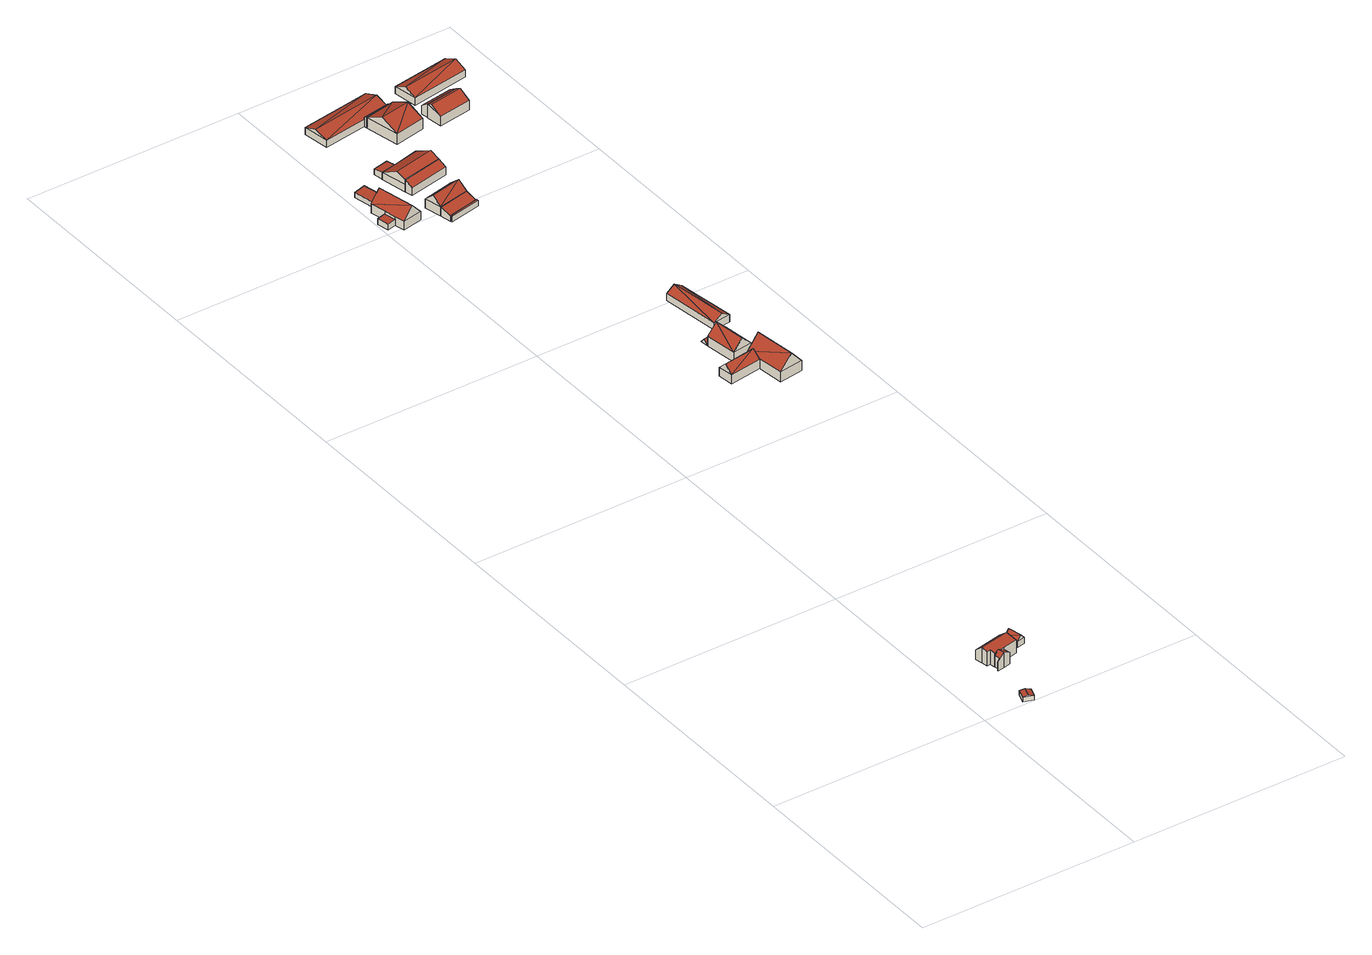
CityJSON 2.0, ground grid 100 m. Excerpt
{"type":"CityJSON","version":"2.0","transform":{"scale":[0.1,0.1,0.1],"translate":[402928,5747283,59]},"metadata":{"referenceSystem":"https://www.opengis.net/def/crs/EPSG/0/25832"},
"CityObjects":{
"building1":{"type":"Building","attributes":{"Gemeindeschluessel":"05515000","Geometrietyp2DReferenz":"3000","function":"31001_1310","roofType":"3100","measuredHeight":2.82},"geometry":[{"type":"Solid","lod":"2","boundaries":[[[[0,1,2,3]],[[4,5,1,0]],[[6,7,5,4]],[[3,2,7,6]],[[0,8,4]],[[6,9,3]],[[3,9,8,0]],[[4,8,9,6]],[[1,5,7,2]]]],"semantics":{"surfaces":[{"type":"WallSurface"},{"type":"RoofSurface"},{"type":"GroundSurface"}],"values":[[0,0,0,0,0,0,1,1,2]]}}]},
"building2":{"type":"Building","attributes":{"Gemeindeschluessel":"05515000","Geometrietyp2DReferenz":"3000","function":"31001_1000"},"address":[{"country":"Germany","locality":"Münster","thoroughfareNumber":"134","thoroughfareName":"Ottmarsbocholter Straße"}],"children":["building2-1","building2-2"]},
"building2-1":{"type":"BuildingPart","attributes":{"roofType":"3100","measuredHeight":7.25},"parents":["building2"],"geometry":[{"type":"Solid","lod":"2","boundaries":[[[[10,11,12,13,14]],[[15,16,11,10]],[[17,18,16,15]],[[19,20,18,17]],[[21,22,20,19]],[[23,24,22,21]],[[25,26,24,23]],[[27,28,29,26,25]],[[21,19,17,23]],[[15,10,14,30,31,32,27,25,23,17]],[[11,16,18,20,22,24,26,29,33,12]],[[13,30,14]],[[28,27,32]],[[12,33,31,30,13]],[[33,29,28,32,31]]]],"semantics":{"surfaces":[{"type":"WallSurface"},{"type":"RoofSurface"},{"type":"GroundSurface"},{"type":"ClosureSurface"}],"values":[[0,0,0,0,0,0,0,0,1,1,2,0,0,3,3]]}}]},
"building2-2":{"type":"BuildingPart","attributes":{"roofType":"3100","measuredHeight":7.08},"parents":["building2"],"geometry":[{"type":"Solid","lod":"2","boundaries":[[[[13,12,34,35]],[[36,37,29,28]],[[38,39,37,36]],[[40,41,39,38]],[[42,43,41,40]],[[35,34,43,42]],[[36,28,32,44,38]],[[30,13,35,42,40,38,44]],[[12,33,29,37,39,41,43,34]],[[30,44,31]],[[12,13,30,31,33]],[[31,44,32]],[[29,33,31,32,28]]]],"semantics":{"surfaces":[{"type":"WallSurface"},{"type":"RoofSurface"},{"type":"GroundSurface"},{"type":"ClosureSurface"}],"values":[[0,0,0,0,0,0,1,1,2,0,3,0,3]]}}]},
"building3":{"type":"Building","attributes":{"Gemeindeschluessel":"05515000","Geometrietyp2DReferenz":"3000","function":"31001_2460","roofType":"3100","measuredHeight":5},"geometry":[{"type":"Solid","lod":"2","boundaries":[[[[45,46,47,48]],[[49,50,46,45]],[[51,52,50,49]],[[48,47,52,51]],[[45,53,49]],[[51,54,48]],[[54,53,45]],[[45,48,54]],[[51,49,53]],[[53,54,51]],[[46,50,52,47]]]],"semantics":{"surfaces":[{"type":"WallSurface"},{"type":"RoofSurface"},{"type":"GroundSurface"}],"values":[[0,0,0,0,0,0,1,1,1,1,2]]}}]},
"building4":{"type":"Building","attributes":{"Gemeindeschluessel":"05515000","Geometrietyp2DReferenz":"3000","function":"31001_1000"},"address":[{"country":"Germany","locality":"Münster","thoroughfareNumber":"25","thoroughfareName":"Buddenbrink"}],"children":["building4-1","building4-2"]},
"building4-1":{"type":"BuildingPart","attributes":{"roofType":"3100","measuredHeight":9.35},"parents":["building4"],"geometry":[{"type":"Solid","lod":"2","boundaries":[[[[55,56,57,58]],[[59,60,61,56,55]],[[62,63,64,65,66]],[[67,68,63,62]],[[69,70,68,67]],[[71,72,70,69]],[[58,57,72,71]],[[71,73,74,58]],[[75,58,74]],[[74,76,62,75]],[[66,59,55,75,62]],[[76,74,73,69,67]],[[76,67,62]],[[73,71,69]],[[75,55,58]],[[56,61,64,63,68,70,72,57]],[[60,59,66,65]],[[64,61,60,65]]]],"semantics":{"surfaces":[{"type":"WallSurface"},{"type":"RoofSurface"},{"type":"GroundSurface"},{"type":"ClosureSurface"}],"values":[[0,0,0,0,0,0,0,1,1,1,1,0,0,0,0,2,0,3]]}}]},
"building4-2":{"type":"BuildingPart","attributes":{"roofType":"2100","measuredHeight":2.93},"parents":["building4"],"geometry":[{"type":"Solid","lod":"2","boundaries":[[[[77,78,61,60]],[[79,80,78,77]],[[65,64,80,79]],[[79,77,60,65]],[[78,80,64,61]],[[64,65,60,61]]]],"semantics":{"surfaces":[{"type":"WallSurface"},{"type":"RoofSurface"},{"type":"GroundSurface"},{"type":"ClosureSurface"}],"values":[[0,0,0,1,2,3]]}}]},
"building5":{"type":"Building","attributes":{"Gemeindeschluessel":"05515000","Geometrietyp2DReferenz":"3000","function":"31001_1000","roofType":"3100","measuredHeight":7.52},"address":[{"country":"Germany","locality":"Münster","thoroughfareNumber":"13","thoroughfareName":"Buddenbrink"}],"geometry":[{"type":"Solid","lod":"2","boundaries":[[[[81,82,83,84]],[[85,86,82,81]],[[87,88,86,85]],[[84,83,88,87]],[[81,89,85]],[[87,90,84]],[[81,84,90]],[[90,89,81]],[[89,90,87]],[[87,85,89]],[[82,86,88,83]]]],"semantics":{"surfaces":[{"type":"WallSurface"},{"type":"RoofSurface"},{"type":"GroundSurface"}],"values":[[0,0,0,0,0,0,1,1,1,1,2]]}}]},
"building6":{"type":"Building","attributes":{"Gemeindeschluessel":"05515000","Geometrietyp2DReferenz":"3000","function":"51009_1611","roofType":"2100","measuredHeight":2.85},"geometry":[{"type":"Solid","lod":"2","boundaries":[[[[91,92,93,94]],[[95,96,92,91]],[[97,98,96,95]],[[94,93,98,97]],[[95,91,94,97]],[[92,96,98,93]]]],"semantics":{"surfaces":[{"type":"WallSurface"},{"type":"RoofSurface"},{"type":"GroundSurface"}],"values":[[0,0,0,0,1,2]]}}]},
"building7":{"type":"Building","attributes":{"Gemeindeschluessel":"05515000","Geometrietyp2DReferenz":"3000","function":"31001_1000","roofType":"5000","measuredHeight":9.17},"address":[{"country":"Germany","locality":"Münster","thoroughfareNumber":"15","thoroughfareName":"Buddenbrink"}],"geometry":[{"type":"Solid","lod":"2","boundaries":[[[[99,100,101,102]],[[103,104,100,99]],[[105,106,104,103]],[[107,108,106,105]],[[102,101,108,107]],[[105,109,110,111,107]],[[102,111,110]],[[110,99,102]],[[109,105,103]],[[110,109,103,99]],[[107,111,102]],[[100,104,106,108,101]]]],"semantics":{"surfaces":[{"type":"WallSurface"},{"type":"RoofSurface"},{"type":"GroundSurface"}],"values":[[0,0,0,0,0,1,1,1,0,0,0,2]]}}]},
"building8":{"type":"Building","attributes":{"Gemeindeschluessel":"05515000","Geometrietyp2DReferenz":"3000","function":"51009_1610","roofType":"5000","measuredHeight":2.45},"geometry":[{"type":"Solid","lod":"2","boundaries":[[[[104,112,113]],[[113,112,114,115]],[[114,100,115]],[[115,100,104,113]],[[114,112,104,100]]]],"semantics":{"surfaces":[{"type":"RoofSurface"},{"type":"WallSurface"},{"type":"GroundSurface"}],"values":[[0,0,1,0,2]]}}]},
"building9":{"type":"Building","attributes":{"Gemeindeschluessel":"05515000","Geometrietyp2DReferenz":"3000","function":"31001_1000","roofType":"3100","measuredHeight":10.87},"address":[{"country":"Germany","locality":"Münster","thoroughfareNumber":"11","thoroughfareName":"Buddenbrink"}],"geometry":[{"type":"Solid","lod":"2","boundaries":[[[[116,117,118,119]],[[120,121,117,116]],[[122,83,121,120]],[[123,88,83,122]],[[124,125,88,123]],[[126,127,125,124]],[[119,118,127,126]],[[116,119,126,128,129]],[[116,129,130]],[[129,123,130]],[[122,120,130,123]],[[128,126,124]],[[129,128,124,123]],[[130,120,116]],[[117,121,83,88,125,127,118]]]],"semantics":{"surfaces":[{"type":"WallSurface"},{"type":"RoofSurface"},{"type":"GroundSurface"}],"values":[[0,0,0,0,0,0,0,1,1,1,1,0,0,0,2]]}}]},
"building10":{"type":"Building","attributes":{"Gemeindeschluessel":"05515000","Geometrietyp2DReferenz":"3000","function":"51009_1610","roofType":"5000","measuredHeight":3.15},"geometry":[{"type":"Solid","lod":"2","boundaries":[[[[131,132,133,134]],[[135,136,132,131]],[[137,138,136,135]],[[134,133,138,137]],[[139,137,135,140]],[[135,131,140]],[[140,131,134,139]],[[134,137,139]],[[132,136,138,133]]]],"semantics":{"surfaces":[{"type":"WallSurface"},{"type":"RoofSurface"},{"type":"GroundSurface"}],"values":[[0,0,0,0,1,1,1,1,2]]}}]},
"building11":{"type":"Building","attributes":{"Gemeindeschluessel":"05515000","Geometrietyp2DReferenz":"3000","function":"31001_2700","roofType":"2100","measuredHeight":4.22},"geometry":[{"type":"Solid","lod":"2","boundaries":[[[[141,142,136,143]],[[144,145,142,141]],[[146,138,145,144]],[[143,136,138,146]],[[144,141,143,146]],[[142,145,138,136]]]],"semantics":{"surfaces":[{"type":"WallSurface"},{"type":"RoofSurface"},{"type":"GroundSurface"}],"values":[[0,0,0,0,1,2]]}}]},
"building12":{"type":"Building","attributes":{"Gemeindeschluessel":"05515000","Geometrietyp2DReferenz":"3000","function":"31001_2700","roofType":"3100","measuredHeight":7.88},"geometry":[{"type":"Solid","lod":"2","boundaries":[[[[147,148,149,150]],[[144,145,148,147]],[[141,142,145,144]],[[150,149,142,141]],[[147,151,144]],[[141,152,150]],[[152,151,147]],[[147,150,152]],[[141,144,151]],[[151,152,141]],[[148,145,142,149]]]],"semantics":{"surfaces":[{"type":"WallSurface"},{"type":"RoofSurface"},{"type":"GroundSurface"}],"values":[[0,0,0,0,0,0,1,1,1,1,2]]}}]},
"building13":{"type":"Building","attributes":{"Gemeindeschluessel":"05515000","Geometrietyp2DReferenz":"3000","function":"31001_2700","roofType":"2100","measuredHeight":3.03},"geometry":[{"type":"Solid","lod":"2","boundaries":[[[[153,154,155,156]],[[157,158,154,153]],[[159,160,158,157]],[[156,155,160,159]],[[157,153,156,159]],[[154,158,160,155]]]],"semantics":{"surfaces":[{"type":"WallSurface"},{"type":"RoofSurface"},{"type":"GroundSurface"}],"values":[[0,0,0,0,1,2]]}}]},
"building14":{"type":"Building","attributes":{"Gemeindeschluessel":"05515000","Geometrietyp2DReferenz":"3000","function":"31001_1000","roofType":"3100","measuredHeight":5.82},"address":[{"country":"Germany","locality":"Münster","thoroughfareNumber":"17","thoroughfareName":"Buddenbrink"}],"geometry":[{"type":"Solid","lod":"2","boundaries":[[[[161,162,163,164]],[[165,166,162,161]],[[167,168,166,165]],[[164,163,168,167]],[[161,169,165]],[[167,170,164]],[[169,161,164]],[[164,170,169]],[[165,169,170]],[[170,167,165]],[[162,166,168,163]]]],"semantics":{"surfaces":[{"type":"WallSurface"},{"type":"RoofSurface"},{"type":"GroundSurface"}],"values":[[0,0,0,0,0,0,1,1,1,1,2]]}}]},
"building15":{"type":"Building","attributes":{"Gemeindeschluessel":"05515000","Geometrietyp2DReferenz":"3000","function":"51009_1610","roofType":"2100","measuredHeight":5.81},"geometry":[{"type":"Solid","lod":"2","boundaries":[[[[171,172,173,174]],[[175,176,172,171]],[[177,178,176,175]],[[174,173,178,177]],[[175,171,174,177]],[[172,176,178,173]]]],"semantics":{"surfaces":[{"type":"WallSurface"},{"type":"RoofSurface"},{"type":"GroundSurface"}],"values":[[0,0,0,0,1,2]]}}]},
"building16":{"type":"Building","attributes":{"Gemeindeschluessel":"05515000","Geometrietyp2DReferenz":"3000","function":"31001_2000","roofType":"5000","measuredHeight":7.67},"geometry":[{"type":"Solid","lod":"2","boundaries":[[[[179,180,181,182]],[[183,184,180,179]],[[185,186,184,183]],[[187,188,186,185]],[[189,190,188,187]],[[182,181,190,189]],[[175,191,192,171]],[[193,187,185,183,192,191]],[[193,191,175,182,189]],[[193,189,187]],[[175,171,179,182]],[[171,192,183,179]],[[180,184,186,188,190,181]]]],"semantics":{"surfaces":[{"type":"WallSurface"},{"type":"RoofSurface"},{"type":"GroundSurface"}],"values":[[0,0,0,0,0,0,1,1,0,0,0,0,2]]}}]},
"building17":{"type":"Building","attributes":{"Gemeindeschluessel":"05515000","Geometrietyp2DReferenz":"3000","function":"31001_2700","roofType":"3100","measuredHeight":5.55},"geometry":[{"type":"Solid","lod":"2","boundaries":[[[[194,195,196,197]],[[198,199,195,194]],[[200,201,199,198]],[[197,196,201,200]],[[194,202,198]],[[200,203,197]],[[203,202,194]],[[194,197,203]],[[200,198,202]],[[202,203,200]],[[195,199,201,196]]]],"semantics":{"surfaces":[{"type":"WallSurface"},{"type":"RoofSurface"},{"type":"GroundSurface"}],"values":[[0,0,0,0,0,0,1,1,1,1,2]]}}]},
"building18":{"type":"Building","attributes":{"Gemeindeschluessel":"05515000","Geometrietyp2DReferenz":"3000","function":"31001_2700"},"children":["building18-1","building18-2"]},
"building18-1":{"type":"BuildingPart","attributes":{"roofType":"2100","measuredHeight":4.91},"parents":["building18"],"geometry":[{"type":"Solid","lod":"2","boundaries":[[[[204,205,206,207]],[[208,199,205,204]],[[209,210,199,208]],[[208,204,207,209]],[[205,199,210,206]],[[210,209,207,206]]]],"semantics":{"surfaces":[{"type":"WallSurface"},{"type":"RoofSurface"},{"type":"GroundSurface"},{"type":"ClosureSurface"}],"values":[[0,0,0,1,2,3]]}}]},
"building18-2":{"type":"BuildingPart","attributes":{"roofType":"3100","measuredHeight":8.78},"parents":["building18"],"geometry":[{"type":"Solid","lod":"2","boundaries":[[[[211,212,213,214]],[[215,207,206,212,211]],[[214,213,216,217]],[[211,218,215]],[[217,219,214]],[[211,214,219]],[[219,218,211]],[[218,219,217]],[[217,215,218]],[[212,206,210,216,213]],[[210,209,207,215,217,216]],[[206,207,209,210]]]],"semantics":{"surfaces":[{"type":"WallSurface"},{"type":"RoofSurface"},{"type":"GroundSurface"},{"type":"ClosureSurface"}],"values":[[0,0,0,0,0,1,1,1,1,2,0,3]]}}]},
"building19":{"type":"Building","attributes":{"Gemeindeschluessel":"05515000","Geometrietyp2DReferenz":"3000","function":"31001_2700","roofType":"5000","measuredHeight":7.6},"geometry":[{"type":"Solid","lod":"2","boundaries":[[[[220,221,222,223]],[[224,225,221,220]],[[226,227,225,224]],[[228,229,227,226]],[[223,222,229,228]],[[223,228,226,230,231]],[[220,231,230,224]],[[223,231,220]],[[224,230,226]],[[221,225,227,229,222]]]],"semantics":{"surfaces":[{"type":"WallSurface"},{"type":"RoofSurface"},{"type":"GroundSurface"}],"values":[[0,0,0,0,0,1,1,0,0,2]]}}]},
"building20":{"type":"Building","attributes":{"Gemeindeschluessel":"05515000","Geometrietyp2DReferenz":"3000","function":"51009_1610","roofType":"2100","measuredHeight":6.29},"geometry":[{"type":"Solid","lod":"2","boundaries":[[[[232,233,234,226]],[[235,236,233,232]],[[228,237,236,235]],[[226,234,237,228]],[[235,232,226,228]],[[233,236,237,234]]]],"semantics":{"surfaces":[{"type":"WallSurface"},{"type":"RoofSurface"},{"type":"GroundSurface"}],"values":[[0,0,0,0,1,2]]}}]},
"building21":{"type":"Building","attributes":{"Gemeindeschluessel":"05515000","Geometrietyp2DReferenz":"3000","function":"31001_2700","roofType":"5000","measuredHeight":5.99},"geometry":[{"type":"Solid","lod":"2","boundaries":[[[[238,239,240,241]],[[242,243,239,238]],[[244,245,243,242]],[[241,240,245,244]],[[246,247,244]],[[244,242,246]],[[238,241,247]],[[247,246,238]],[[244,247,241]],[[238,246,242]],[[239,243,245,240]]]],"semantics":{"surfaces":[{"type":"WallSurface"},{"type":"RoofSurface"},{"type":"GroundSurface"}],"values":[[0,0,0,0,1,1,1,1,0,0,2]]}}]}
},
"vertices":[
[210,63,30],[210,63,9],[193,17,9],[193,17,30],[254,46,30],[254,46,9],[238,1,30],[238,1,9],[232,54,37],[215,9,37],
[234,292,80],[234,292,13],[239,268,13],[239,268,66],[239,268,75],[219,289,80],[219,289,13],[214,316,86],[214,316,13],[207,352,57],[207,352,13],[342,380,57],[342,380,13],[350,344,86],[350,344,13],[360,294,75],[360,294,13],[292,280,75],[292,280,66],[292,280,13],[249,271,75],[259,273,75],[275,276,75],[259,273,13],
[244,242,13],[244,242,66],[298,250,66],[298,250,13],[265,243,84],[265,243,13],[234,237,55],[234,237,13],[233,240,55],[233,240,13],[259,273,84],
[373,386,42],[373,386,13],[387,322,13],[387,322,42],[408,394,42],[408,394,13],[422,329,42],[422,329,13],[391,390,63],[404,325,63],
[67,3984,54],[67,3984,13],[158,4003,13],[158,4003,54],[57,4029,54],[57,4029,42],[57,4029,13],[30,4153,54],[30,4153,13],[45,4084,13],[45,4084,42],[45,4084,54],[63,4161,54],[63,4161,13],[117,4172,54],[117,4172,13],[122,4173,54],[122,4173,13],[117,4172,60],[76,4163,106],[112,3993,106],[63,4161,92],
[18,4020,40],[18,4020,13],[6,4075,40],[6,4075,13],
[508,2413,52],[508,2413,10],[656,2434,10],[656,2434,52],[499,2482,52],[499,2482,10],[647,2503,52],[647,2503,10],[504,2447,86],[651,2469,86],
[63,4161,35],[63,4161,11],[117,4172,11],[117,4172,39],[40,4276,35],[40,4276,11],[92,4287,39],[92,4287,11],
[579,2672,55],[579,2672,11],[598,2527,11],[598,2527,55],[658,2683,55],[658,2683,11],[672,2685,55],[672,2685,11],[691,2540,55],[691,2540,11],[658,2683,70],[626,2679,102],[645,2534,102],
[651,2722,11],[635,2700,35],[574,2711,11],[576,2692,35],
[782,2329,56],[782,2329,10],[764,2478,10],[764,2478,56],[671,2313,56],[671,2313,10],[656,2434,56],[647,2503,56],[756,2519,56],[756,2519,10],[759,2519,56],[759,2519,10],[756,2519,59],[703,2511,119],[727,2321,119],
[250,3922,38],[250,3922,12],[396,3954,12],[396,3954,38],[249,3930,38],[249,3930,12],[394,3962,38],[394,3962,12],[391,3957,43],[254,3927,43],
[238,3981,54],[238,3981,12],[249,3930,34],[383,4013,54],[383,4013,12],[394,3962,34],
[366,4092,54],[366,4092,12],[221,4061,12],[221,4061,54],[374,4052,90],[230,4021,90],
[188,4355,41],[188,4355,13],[197,4311,13],[197,4311,44],[257,4370,41],[257,4370,13],[266,4325,44],[266,4325,13],
[743,2759,43],[743,2759,9],[705,3027,9],[705,3027,43],[663,2748,43],[663,2748,9],[626,3016,43],[626,3016,9],[703,2753,68],[666,3021,68],
[219,4191,71],[219,4191,13],[227,4155,13],[227,4155,50],[406,4231,71],[406,4231,13],[414,4195,50],[414,4195,13],
[219,4191,48],[219,4191,14],[406,4231,14],[406,4231,48],[193,4310,48],[193,4310,14],[197,4311,48],[197,4311,14],[266,4325,48],[266,4325,14],[380,4350,48],[380,4350,14],[397,4272,91],[210,4232,91],[380,4350,49],
[451,4785,44],[451,4785,11],[127,4733,11],[127,4733,44],[470,4665,44],[470,4665,11],[145,4614,44],[145,4614,11],[461,4725,66],[136,4673,66],
[345,4646,53],[345,4646,11],[348,4631,11],[348,4631,60],[470,4665,55],[472,4655,60],[472,4655,11],
[378,4472,61],[378,4472,11],[520,4499,11],[520,4499,61],[348,4631,61],[490,4658,11],[490,4658,61],[363,4551,99],[505,4578,99],
[740,4500,57],[740,4500,12],[733,4552,12],[733,4552,87],[588,4476,57],[588,4476,12],[577,4549,77],[577,4549,12],[729,4572,77],[729,4572,12],[580,4525,88],[733,4549,88],
[572,4582,55],[572,4582,14],[577,4549,14],[724,4605,55],[724,4605,14],[729,4572,14],
[585,4644,48],[585,4644,14],[853,4686,14],[853,4686,48],[568,4752,48],[568,4752,14],[835,4794,48],[835,4794,14],[577,4696,74],[845,4738,74]
]}
